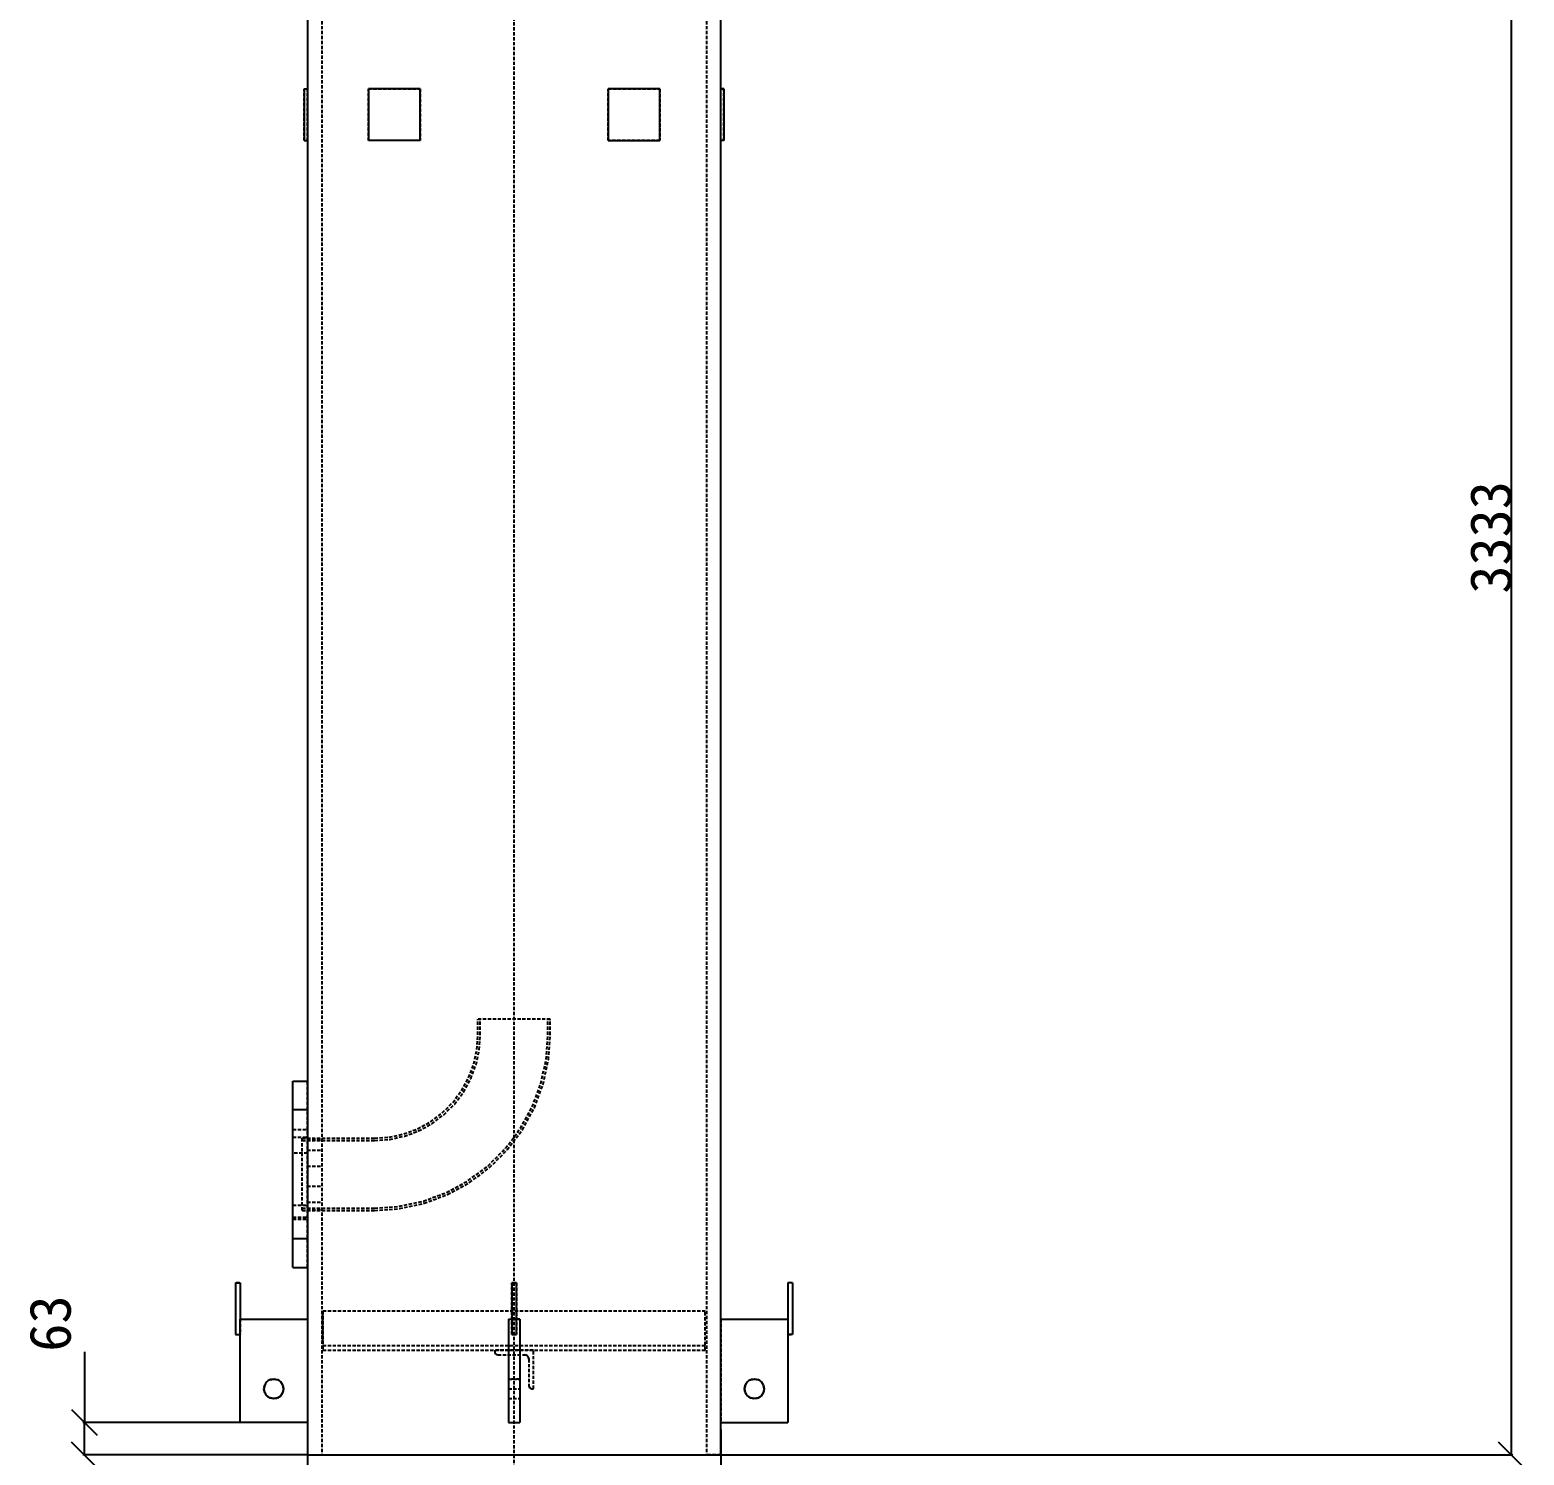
# Model space of a CAD drawing. Extents: x 72 to 24750, y 150 to 17460.
# Drawn here: x 13813 to 16704, y 3719 to 6476 of the extents above; entities that cross this region are included whole.
import ezdxf

# ---------------------------------------------------------------- set-up
doc = ezdxf.new("R2010")
doc.units = 0
doc.header["$MEASUREMENT"] = 0
doc.linetypes.add('HIDDEN', pattern=[9.525, 6.35, -3.175])
for name, color, linetype in [('GREEN_SOLID', 3, 'CONTINUOUS'), ('WHITE_HIDDEN', 7, 'HIDDEN'), ('WHITE_SOLID', 7, 'CONTINUOUS'), ('YELLOW_SOLID', 2, 'CONTINUOUS')]:
    doc.layers.add(name, color=color, linetype=linetype)

msp = doc.modelspace()

# ---------------------------------------------------------------- linework, layer by layer
at = {"layer": 'GREEN_SOLID', "color": 3, "linetype": 'Continuous'}
for p, q in [((14349.674826, 4386.803535), (14321.674826, 4386.803535)), ((14349.674826, 4386.803535), (14321.674826, 4386.803535)), ((14349.674826, 4386.803535), (14321.674826, 4386.803535)), ((14349.674826, 4136.803535), (14321.674826, 4136.803535)), ((14349.674826, 4136.803535), (14321.674826, 4136.803535)), ((14349.674826, 4136.803535), (14321.674826, 4136.803535))]:
    msp.add_line(p, q, dxfattribs=at)
at = {"layer": 'WHITE_HIDDEN', "color": 7, "linetype": 'HIDDEN'}
for p, q in [((14377.674826, 7540.803535), (14377.674826, 3718.803535)), ((15121.674826, 7540.803535), (15121.674826, 3718.803535)), ((14343.674826, 6361.803535), (14349.674826, 6361.803535)), ((14343.674826, 6261.803535), (14343.674826, 6361.803535)), ((14349.674826, 6261.803535), (14349.674826, 6361.803535)), ((14349.674826, 6261.803535), (14349.674826, 6361.803535)), ((14467.674826, 6261.803535), (14467.674826, 6361.803535)), ((14467.674826, 6361.803535), (14567.674826, 6361.803535)), ((14567.674826, 6361.803535), (14567.674826, 6261.803535)), ((14931.674826, 6261.803535), (14931.674826, 6361.803535)), ((14931.674826, 6361.803535), (15031.674826, 6361.803535)), ((15031.674826, 6361.803535), (15031.674826, 6261.803535)), ((15149.674826, 6261.803535), (15149.674826, 6361.803535)), ((15155.674826, 6361.803535), (15149.674826, 6361.803535)), ((15149.674826, 6261.803535), (15149.674826, 6361.803535)), ((15155.674826, 6261.803535), (15155.674826, 6361.803535)), ((14343.674826, 6261.803535), (14349.674826, 6261.803535)), ((14567.674826, 6261.803535), (14467.674826, 6261.803535)), ((15031.674826, 6261.803535), (14931.674826, 6261.803535)), ((15155.674826, 6261.803535), (15149.674826, 6261.803535)), ((14819.574835, 4561.801364), (14679.774832, 4561.801364)), ((14679.774832, 4531.794741), (14679.774832, 4561.801364)), ((14684.274832, 4531.794741), (14684.274832, 4561.801364)), ((14815.074835, 4531.794741), (14815.074835, 4561.801364)), ((14819.574835, 4531.794741), (14819.574835, 4561.801364)), ((14677.739121, 4503.331774), (14679.774832, 4531.794741)), ((14682.193317, 4502.691357), (14684.274832, 4531.794741)), ((14811.661965, 4484.076576), (14815.074835, 4531.794741)), ((14816.116161, 4483.436159), (14819.574835, 4531.794741)), ((14671.673427, 4475.44823), (14677.739121, 4503.331774)), ((14675.991145, 4474.180434), (14682.193317, 4502.691357)), ((14801.492829, 4437.329814), (14811.661965, 4484.076576)), ((14805.810548, 4436.062018), (14816.116161, 4483.436159)), ((14661.701231, 4448.711739), (14671.673427, 4475.44823)), ((14665.794575, 4446.842371), (14675.991145, 4474.180434)), ((14349.674826, 4081.803535), (14349.674826, 4441.803535)), ((14648.025539, 4423.666578), (14661.701231, 4448.711739)), ((14651.81118, 4421.233694), (14665.794575, 4446.842371)), ((14784.774443, 4392.506086), (14801.492829, 4437.329814)), ((14788.867787, 4390.636719), (14805.810548, 4436.062018)), ((14610.746979, 4380.644827), (14630.924747, 4400.822595)), ((14613.693852, 4377.243953), (14634.32562, 4397.875721)), ((14630.924747, 4400.822595), (14648.025539, 4423.666578)), ((14634.32562, 4397.875721), (14651.81118, 4421.233694)), ((14587.902996, 4363.544035), (14610.746979, 4380.644827)), ((14590.33588, 4359.758394), (14613.693852, 4377.243953)), ((14761.847145, 4350.517874), (14784.774443, 4392.506086)), ((14765.632785, 4348.08499), (14788.867787, 4390.636719)), ((14321.674826, 4348.668852), (14349.674826, 4348.668852)), ((14508.2378, 4333.830453), (14536.121344, 4339.896147)), ((14536.121344, 4339.896147), (14562.857835, 4349.868342)), ((14537.38914, 4335.578428), (14564.727203, 4345.774998)), ((14562.857835, 4349.868342), (14587.902996, 4363.544035)), ((14564.727203, 4345.774998), (14590.33588, 4359.758394)), ((14733.177667, 4312.219935), (14761.847145, 4350.517874)), ((14736.57854, 4309.273062), (14765.632785, 4348.08499)), ((14321.674826, 4333.652695), (14349.674826, 4333.652695)), ((14339.674826, 4191.994738), (14339.674826, 4331.794741)), ((14339.674826, 4331.794741), (14479.774832, 4331.794741)), ((14339.674826, 4327.294741), (14479.774832, 4327.294741)), ((14349.674826, 4329.536083), (14377.674826, 4329.536083)), ((14349.674826, 4328.789162), (14377.674826, 4328.789162)), ((14349.674826, 4308.367989), (14377.674826, 4308.367989)), ((14479.774832, 4331.794741), (14508.2378, 4333.830453)), ((14479.774832, 4327.294741), (14508.878217, 4329.376257)), ((14508.878217, 4329.376257), (14537.38914, 4335.578428)), ((14699.349639, 4278.391907), (14733.177667, 4312.219935)), ((14702.296512, 4274.991034), (14736.57854, 4309.273062)), ((14349.674826, 4302.611455), (14321.674826, 4302.611455)), ((14349.674826, 4277.721424), (14377.674826, 4277.721424)), ((14661.0517, 4249.722429), (14699.349639, 4278.391907)), ((14663.484584, 4245.936788), (14702.296512, 4274.991034)), ((14349.674826, 4239.097523), (14377.674826, 4239.097523)), ((14574.23976, 4210.076744), (14619.063488, 4226.795131)), ((14575.507556, 4205.759026), (14620.932855, 4222.701787)), ((14619.063488, 4226.795131), (14661.0517, 4249.722429)), ((14620.932855, 4222.701787), (14663.484584, 4245.936788)), ((14321.674826, 4202.305376), (14349.674826, 4202.305376)), ((14339.674826, 4196.494738), (14479.774832, 4196.494738)), ((14349.674826, 4207.888749), (14377.674826, 4207.888749)), ((14349.674826, 4193.106693), (14377.674826, 4193.106693)), ((14479.774832, 4196.494738), (14527.492998, 4199.907609)), ((14479.774832, 4191.994738), (14528.133415, 4195.453412)), ((14527.492998, 4199.907609), (14574.23976, 4210.076744)), ((14528.133415, 4195.453412), (14575.507556, 4205.759026)), ((14321.674826, 4179.181724), (14349.674826, 4179.181724)), ((14321.674826, 4175.193036), (14349.674826, 4175.193036)), ((14339.674826, 4191.994738), (14479.774832, 4191.994738)), ((14218.356807, 4051.803535), (14211.992846, 4051.803535)), ((14745.174826, 4051.803535), (14754.174826, 4051.803535)), ((14745.174826, 3951.803535), (14745.174826, 4051.803535)), ((14754.174826, 4051.803535), (14754.174826, 3951.803535)), ((15279.674826, 4051.803535), (15280.992846, 4051.803535)), ((15119.674826, 3996.803535), (14379.674826, 3996.803535)), ((14379.674826, 3996.803535), (14379.674826, 3921.803535)), ((14379.674826, 3939.303535), (14379.674826, 3990.803535)), ((15119.674826, 3921.803535), (15119.674826, 3996.803535)), ((14219.674826, 3981.803535), (14219.674826, 3951.803535)), ((14349.674826, 3981.803535), (14349.674826, 3781.803535)), ((14738.674826, 3981.803535), (14760.674826, 3981.803535)), ((14738.674826, 3981.803535), (14738.674826, 3781.803535)), ((14754.174826, 3981.803535), (14745.174826, 3981.803535)), ((14760.674826, 3981.803535), (14760.674826, 3781.803535)), ((15149.674826, 3981.803535), (15149.674826, 3781.803535)), ((15279.674826, 3981.803535), (15279.674826, 3951.803535)), ((14754.174826, 3951.803535), (14745.174826, 3951.803535)), ((14752.856807, 3951.803535), (14749.674826, 3951.803535)), ((15279.674826, 3951.803535), (15287.356807, 3951.803535)), ((14379.674826, 3930.803535), (15119.674826, 3930.803535)), ((14379.674826, 3921.803535), (15119.674826, 3921.803535)), ((14712.174826, 3921.803535), (14712.174826, 3918.803535)), ((14787.174826, 3921.803535), (14712.174826, 3921.803535)), ((14712.174826, 3918.803535), (14712.631549, 3916.507434)), ((14712.631549, 3916.507434), (14713.932186, 3914.560894)), ((14713.932186, 3914.560894), (14715.878726, 3913.260257)), ((14715.878726, 3913.260257), (14718.174826, 3912.803535)), ((14718.174826, 3912.803535), (14769.674826, 3912.803535)), ((14769.674826, 3912.803535), (14772.927635, 3912.156511)), ((14772.927635, 3912.156511), (14769.674826, 3912.803535)), ((14777.527802, 3907.556344), (14778.174826, 3904.303535)), ((14778.174826, 3904.303535), (14777.527802, 3907.556344)), ((14778.174826, 3904.303535), (14778.174826, 3852.803535)), ((14787.174826, 3846.803535), (14787.174826, 3921.803535)), ((14267.121115, 3854.07452), (14265.674826, 3846.803535)), ((14265.674826, 3846.803535), (14267.121115, 3839.532549)), ((14284.674826, 3865.803535), (14277.403841, 3864.357246)), ((14291.945812, 3864.357246), (14284.674826, 3865.803535)), ((14303.674826, 3846.803535), (14302.228537, 3854.07452)), ((14302.228537, 3839.532549), (14303.674826, 3846.803535)), ((14760.674826, 3865.803535), (14738.674826, 3865.803535)), ((14738.674826, 3865.803535), (14760.674826, 3865.803535)), ((14738.674826, 3846.803535), (14760.674826, 3846.803535)), ((14738.674826, 3846.803535), (14760.674826, 3846.803535)), ((14778.174826, 3852.803535), (14778.631549, 3850.507434)), ((14778.631549, 3850.507434), (14779.932186, 3848.560894)), ((14779.932186, 3848.560894), (14781.878726, 3847.260257)), ((14781.878726, 3847.260257), (14784.174826, 3846.803535)), ((14784.174826, 3846.803535), (14787.174826, 3846.803535)), ((15197.121115, 3854.07452), (15195.674826, 3846.803535)), ((15195.674826, 3846.803535), (15197.121115, 3839.532549)), ((15214.674826, 3865.803535), (15207.403841, 3864.357246)), ((15221.945812, 3864.357246), (15214.674826, 3865.803535)), ((15233.674826, 3846.803535), (15232.228537, 3854.07452)), ((15232.228537, 3839.532549), (15233.674826, 3846.803535)), ((14277.403841, 3829.249823), (14284.674826, 3827.803535)), ((14284.674826, 3827.803535), (14291.945812, 3829.249823)), ((14738.674826, 3827.803535), (14760.674826, 3827.803535)), ((14738.674826, 3827.803535), (14760.674826, 3827.803535)), ((15207.403841, 3829.249823), (15214.674826, 3827.803535)), ((15214.674826, 3827.803535), (15221.945812, 3829.249823)), ((14738.674826, 3781.803535), (14760.674826, 3781.803535)), ((14377.674826, 3718.803535), (14378.378362, 3718.803535)), ((15051.674826, 3718.803535), (15078.462667, 3718.803535)), ((15089.177803, 3718.803535), (15101.172301, 3718.803535)), ((15149.674826, 3718.803535), (15120.971291, 3718.803535)), ((15120.971291, 3718.803535), (15121.674826, 3718.803535)), ((15121.674826, 3718.803535), (15120.971291, 3718.803535))]:
    msp.add_line(p, q, dxfattribs=at)
for centre, radius, start, end in [((14769.674826, 3904.303535), 8.5, 22.5, 67.5), ((14769.674826, 3904.303535), 8.5, 22.5, 67.5), ((14284.674826, 3846.803535), 19, 112.5, 157.5), ((14284.674826, 3846.803535), 19, 22.5, 67.5), ((15214.674826, 3846.803535), 19, 112.5, 157.5), ((15214.674826, 3846.803535), 19, 22.5, 67.5), ((14284.674826, 3846.803535), 19, 202.5, 247.5), ((14284.674826, 3846.803535), 19, 292.5, 337.5), ((15214.674826, 3846.803535), 19, 202.5, 247.5), ((15214.674826, 3846.803535), 19, 292.5, 337.5)]:
    msp.add_arc(centre, radius, start, end, dxfattribs=at)
at = {"layer": 'WHITE_SOLID', "color": 4, "linetype": 'HIDDEN'}
msp.add_line((14749.674826, 2007.599904), (14749.674826, 16512.463535), dxfattribs=at)
at = {"layer": 'WHITE_SOLID', "color": 7, "linetype": 'Continuous'}
for p, q in [((16679.311177, 7051.803554), (16679.311177, 3718.803551)), ((13918.198535, 3918.645568), (13918.198535, 3781.803517)), ((13893.449797, 3806.552253), (13942.947274, 3757.054781)), ((14349.174826, 3781.803535), (13915.198535, 3781.803517)), ((13918.198535, 3718.803517), (13918.198535, 3781.803517)), ((14349.674826, 3768.37543), (14349.674826, 3060.355015)), ((15149.674826, 3768.37543), (15149.674826, 3060.355012)), ((13942.947274, 3694.05478), (13893.449797, 3743.552254)), ((16704.059914, 3694.054814), (16654.562439, 3743.552288)), ((14349.174826, 3718.803535), (13915.198535, 3718.803517)), ((15121.471291, 3718.803535), (16682.311177, 3718.803551))]:
    msp.add_line(p, q, dxfattribs=at)
at = {"layer": 'YELLOW_SOLID', "color": 2, "linetype": 'Continuous'}
for p, q in [((14349.674826, 7521.211728), (14349.674826, 3718.803535)), ((15149.674826, 3718.803535), (15149.674826, 7521.211728)), ((14343.674826, 6361.803535), (14343.674826, 6261.803535)), ((14343.674826, 6361.803535), (14349.674826, 6361.803535)), ((14567.674826, 6361.803535), (14467.674826, 6361.803535)), ((14467.674826, 6361.803535), (14467.674826, 6261.803535)), ((14567.674826, 6261.803535), (14567.674826, 6361.803535)), ((14931.674826, 6361.803535), (14931.674826, 6261.803535)), ((15031.674826, 6361.803535), (14931.674826, 6361.803535)), ((15031.674826, 6261.803535), (15031.674826, 6361.803535)), ((15149.674826, 6361.803535), (15155.674826, 6361.803535)), ((15155.674826, 6361.803535), (15155.674826, 6261.803535)), ((14343.674826, 6261.803535), (14349.674826, 6261.803535)), ((14567.674826, 6261.803535), (14467.674826, 6261.803535)), ((14931.674826, 6261.803535), (15031.674826, 6261.803535)), ((15155.674826, 6261.803535), (15149.674826, 6261.803535)), ((14321.674826, 4441.803535), (14349.674826, 4441.803535)), ((14321.674826, 4081.803535), (14321.674826, 4441.803535)), ((14321.674826, 4081.803535), (14349.674826, 4081.803535)), ((14210.674826, 4051.803535), (14219.674826, 4051.803535)), ((14210.674826, 4051.803535), (14210.674826, 3951.803535)), ((14219.674826, 4051.803535), (14219.674826, 3981.803535)), ((14754.174826, 4051.803535), (14745.174826, 4051.803535)), ((14745.174826, 4051.803535), (14745.174826, 3951.803535)), ((14754.174826, 3951.803535), (14754.174826, 4051.803535)), ((15288.674826, 4051.803535), (15279.674826, 4051.803535)), ((15279.674826, 4051.803535), (15279.674826, 3981.803535)), ((15288.674826, 4051.803535), (15288.674826, 3951.803535)), ((14219.674826, 3781.803535), (14219.674826, 3981.803535)), ((14219.674826, 3981.803535), (14349.674826, 3981.803535)), ((14738.674826, 3981.803535), (14745.174826, 3981.803535)), ((14738.674826, 3981.803535), (14738.674826, 3781.803535)), ((14760.674826, 3981.803535), (14754.174826, 3981.803535)), ((14760.674826, 3981.803535), (14760.674826, 3781.803535)), ((15149.674826, 3981.803535), (15279.674826, 3981.803535)), ((15279.674826, 3981.803535), (15279.674826, 3781.803535)), ((14210.674826, 3951.803535), (14219.674826, 3951.803535)), ((14745.174826, 3951.803535), (14754.174826, 3951.803535)), ((15288.674826, 3951.803535), (15279.674826, 3951.803535)), ((14265.674826, 3846.803535), (14267.121115, 3854.07452)), ((14267.121115, 3839.532549), (14265.674826, 3846.803535)), ((14277.403841, 3864.357246), (14284.674826, 3865.803535)), ((14284.674826, 3865.803535), (14291.945812, 3864.357246)), ((14302.228537, 3854.07452), (14303.674826, 3846.803535)), ((14303.674826, 3846.803535), (14302.228537, 3839.532549)), ((15195.674826, 3846.803535), (15197.121115, 3854.07452)), ((15197.121115, 3839.532549), (15195.674826, 3846.803535)), ((15207.403841, 3864.357246), (15214.674826, 3865.803535)), ((15214.674826, 3865.803535), (15221.945812, 3864.357246)), ((15232.228537, 3854.07452), (15233.674826, 3846.803535)), ((15233.674826, 3846.803535), (15232.228537, 3839.532549)), ((14284.674826, 3827.803535), (14277.403841, 3829.249823)), ((14291.945812, 3829.249823), (14284.674826, 3827.803535)), ((15214.674826, 3827.803535), (15207.403841, 3829.249823)), ((15221.945812, 3829.249823), (15214.674826, 3827.803535)), ((14349.674826, 3781.803535), (14219.674826, 3781.803535)), ((14738.674826, 3781.803535), (14760.674826, 3781.803535)), ((15149.674826, 3781.803535), (15279.674826, 3781.803535)), ((14349.674826, 3718.803535), (15149.674826, 3718.803535))]:
    msp.add_line(p, q, dxfattribs=at)
for centre, start, end in [((14284.674826, 3846.803535), 112.5, 157.5), ((14284.674826, 3846.803535), 22.5, 67.5), ((15214.674826, 3846.803535), 112.5, 157.5), ((15214.674826, 3846.803535), 22.5, 67.5), ((14284.674826, 3846.803535), 202.5, 247.5), ((14284.674826, 3846.803535), 292.5, 337.5), ((15214.674826, 3846.803535), 202.5, 247.5), ((15214.674826, 3846.803535), 292.5, 337.5)]:
    msp.add_arc(centre, 19, start, end, dxfattribs=at)

# ---------------------------------------------------------------- texts
at = {"layer": 'WHITE_SOLID', "color": 7, "linetype": 'Continuous'}
for s, p in [('3333', (16679.311177, 5385.303523)), ('63', (13891.771702, 3918.645568))]:
    msp.add_text(s, height=80, rotation=90.000008, dxfattribs=at).set_placement(p)

doc.saveas('drawing.dxf')
